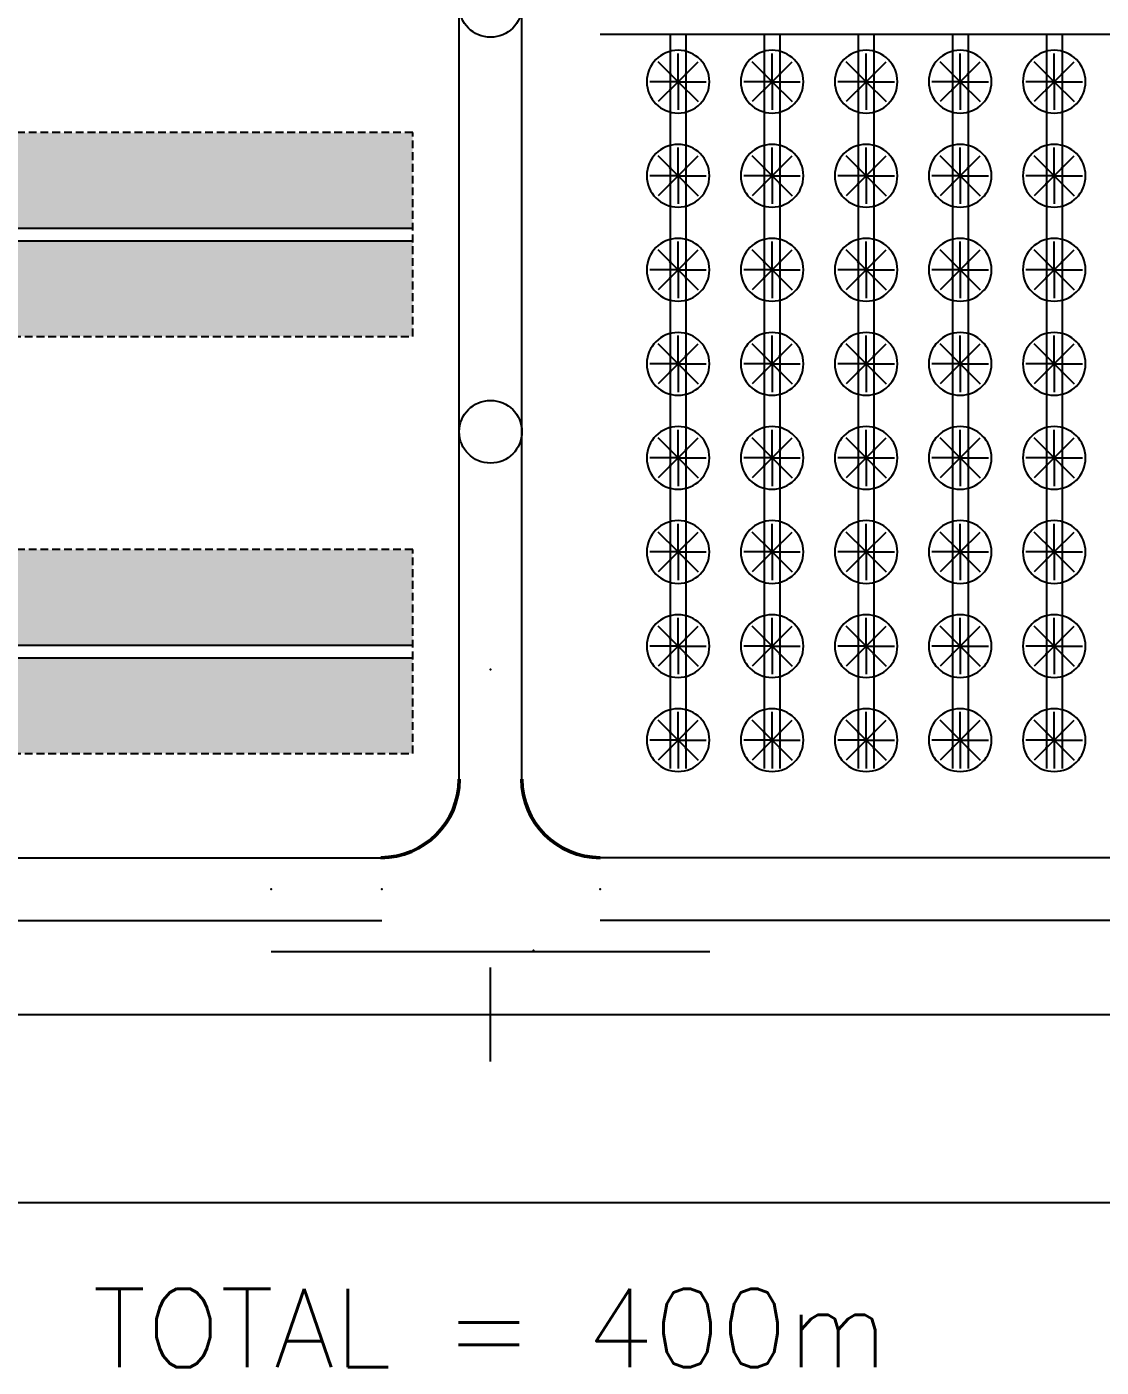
# Model space of a CAD drawing. Header units: metres. Extents: x -1021672 to -1021230, y -2826902 to -2826531.
# Drawn here: x -1021462 to -1021393.5, y -2826901.6 to -2826816.1 of the extents above; entities that cross this region are included whole.
import ezdxf
from ezdxf.enums import TextEntityAlignment as Align

# ---------------------------------------------------------------- set-up
doc = ezdxf.new("R2010")
doc.units = ezdxf.units.M
doc.linetypes.add('DASHED', pattern=[0.75, 0.5, -0.25])
for name, color, linetype in [('C-BRDG-FOUNDATION', 2, 'Continuous'), ('DIMENSIONS', 2, 'Continuous'), ('IRRIG-FITTINGS', 1, 'Continuous'), ('IRRIG-LATERAL', 6, 'Continuous'), ('PUMP-STATION-1', 40, 'Continuous'), ('TREES', 94, 'Continuous'), ('V-CTRL-BMRK', 150, 'Continuous'), ('V-CTRL-NODE-UNKN', 1, 'Continuous'), ('V-NODE-BORE', 1, 'Continuous')]:
    doc.layers.add(name, color=color, linetype=linetype)
doc.styles.get("Standard").update_dxf_attribs({"font": 'simplex.shx'})
pattern_1 = [(0, (1021482.42196, 2826855.96627), (0, 0.1), [0.48, -0.06, 0.12, -0.06, 0.12, -0.06])]

# ---------------------------------------------------------------- blocks, each defined once
blk = doc.blocks.new('*U80')
for p, q in [((0, 2000), (148970, 2000)), ((0, -2000), (148970, -2000))]:
    blk.add_line(p, q)
blk = doc.blocks.new('*U68')
blk.add_line((4000, -14000), (4000, 14000))
at = {"color": 2, "lineweight": 50}
for centre, start, end in [((-7000, 7000), 270, 0), ((-7000, -7000), 0, 90)]:
    blk.add_arc(centre, 5000, start, end, dxfattribs=at)
for p in [(0, 14000), (-14000, 0), (3924, -2743)]:
    blk.add_point(p)
blk = doc.blocks.new('*U75')
for p, q in [((0, 2000), (86000, 2000)), ((0, -2000), (86000, -2000))]:
    blk.add_line(p, q)
blk.add_point((86000, 0))
blk = doc.blocks.new('*U87')
for p, q in [((0, 2000), (86052, 2000)), ((0, -2000), (86052, -2000))]:
    blk.add_line(p, q)
blk.add_point((86052, 0))
blk = doc.blocks.new('MANGO_TREE')
at = {"layer": 'TREES'}
for q in [(0, 1.8), (-1.273, 1.273), (1.273, 1.273), (-1.8, 0), (-1.273, -1.273), (1.8, 0), (0, -1.8), (1.273, -1.273)]:
    blk.add_line((0, 0), q, dxfattribs=at)
blk.add_circle((0, 0), 2, dxfattribs=at)
blk = doc.blocks.new('dripper')
at = {"layer": 'PUMP-STATION-1', "true_color": 0x7aafdf}
h = blk.add_hatch(color=143, dxfattribs=at)
h.dxf.hatch_style = 1
h.paths.add_polyline_path([(-1021243.937, -2826723.087), (-1021243.937, -2826723.101), (-1021243.929, -2826723.109), (-1021243.921, -2826723.102)])
h.paths.add_polyline_path([(-1021243.921, -2826723.102), (-1021243.929, -2826723.109), (-1021243.92, -2826723.117), (-1021243.937, -2826723.133), (-1021243.937, -2826723.147), (-1021243.906, -2826723.117)])
h.paths.add_polyline_path([(-1021243.937, -2826723.133), (-1021243.945, -2826723.125), (-1021243.952, -2826723.132), (-1021243.937, -2826723.147)])
h.paths.add_polyline_path([(-1021243.953, -2826723.117), (-1021243.937, -2826723.101), (-1021243.937, -2826723.087), (-1021243.967, -2826723.117), (-1021243.952, -2826723.132), (-1021243.945, -2826723.125)])
at = {"layer": 'PUMP-STATION-1', "true_color": 0x22346e}
h = blk.add_hatch(color=159, dxfattribs=at)
h.dxf.hatch_style = 1
h.paths.add_polyline_path([(-1021243.937, -2826723.101), (-1021243.953, -2826723.117), (-1021243.945, -2826723.125), (-1021243.937, -2826723.117)])
h.paths.add_polyline_path([(-1021243.937, -2826723.101), (-1021243.937, -2826723.117), (-1021243.929, -2826723.109)])
h.paths.add_polyline_path([(-1021243.92, -2826723.117), (-1021243.929, -2826723.109), (-1021243.937, -2826723.117), (-1021243.937, -2826723.133)])
h.paths.add_polyline_path([(-1021243.937, -2826723.117), (-1021243.945, -2826723.125), (-1021243.937, -2826723.133)])
at = {"layer": 'PUMP-STATION-1', "flags": 128}
for points in [[(-1021243.906, -2826723.117), (-1021243.937, -2826723.087), (-1021243.967, -2826723.117), (-1021243.937, -2826723.147)], [(-1021243.92, -2826723.117), (-1021243.937, -2826723.101), (-1021243.953, -2826723.117), (-1021243.937, -2826723.133)]]:
    blk.add_lwpolyline(points, close=True, dxfattribs=at)
blk = doc.blocks.new('*U3011')
at = {"layer": 'PUMP-STATION-1'}
blk.add_blockref('dripper', (1021243.937, 2826723.117), dxfattribs=at)
blk = doc.blocks.new('*U3012')
at = {"layer": 'PUMP-STATION-1', "color": 0, "linetype": 'ByBlock', "lineweight": -2, "transparency": 16777216}
for p, rotation in [((-1021244.937, -2826723.117), 90.00000000000001), ((-1021244.937, -2826724.117), 180), ((-1021243.937, -2826724.117), 270)]:
    blk.add_blockref('*U3011', p, dxfattribs=dict(at, rotation=rotation))
blk.add_blockref('*U3011', (-1021243.937, -2826723.117), dxfattribs=at)
blk = doc.blocks.new('*U2973')
at = {"layer": 'PUMP-STATION-1'}
blk.add_blockref('dripper', (1021243.937, 2826723.117), dxfattribs=at)
blk = doc.blocks.new('*U2974')
at = {"layer": 'PUMP-STATION-1', "color": 0, "linetype": 'ByBlock', "lineweight": -2, "transparency": 16777216}
for p, rotation in [((-1021244.937, -2826723.117), 90.00000000000001), ((-1021244.937, -2826724.117), 180), ((-1021243.937, -2826724.117), 270)]:
    blk.add_blockref('*U2973', p, dxfattribs=dict(at, rotation=rotation))
blk.add_blockref('*U2973', (-1021243.937, -2826723.117), dxfattribs=at)
blk = doc.blocks.new('*U2975')
at = {"layer": 'PUMP-STATION-1'}
blk.add_blockref('dripper', (1021243.937, 2826723.117), dxfattribs=at)
blk = doc.blocks.new('*U2976')
at = {"layer": 'PUMP-STATION-1', "color": 0, "linetype": 'ByBlock', "lineweight": -2, "transparency": 16777216}
for p, rotation in [((-1021244.937, -2826723.117), 90.00000000000001), ((-1021244.937, -2826724.117), 180), ((-1021243.937, -2826724.117), 270)]:
    blk.add_blockref('*U2975', p, dxfattribs=dict(at, rotation=rotation))
blk.add_blockref('*U2975', (-1021243.937, -2826723.117), dxfattribs=at)
blk = doc.blocks.new('*U2977')
at = {"layer": 'PUMP-STATION-1'}
blk.add_blockref('dripper', (1021243.937, 2826723.117), dxfattribs=at)
blk = doc.blocks.new('*U2978')
at = {"layer": 'PUMP-STATION-1', "color": 0, "linetype": 'ByBlock', "lineweight": -2, "transparency": 16777216}
for p, rotation in [((-1021244.937, -2826723.117), 90.00000000000001), ((-1021244.937, -2826724.117), 180), ((-1021243.937, -2826724.117), 270)]:
    blk.add_blockref('*U2977', p, dxfattribs=dict(at, rotation=rotation))
blk.add_blockref('*U2977', (-1021243.937, -2826723.117), dxfattribs=at)
blk = doc.blocks.new('*U2979')
at = {"layer": 'PUMP-STATION-1'}
blk.add_blockref('dripper', (1021243.937, 2826723.117), dxfattribs=at)
blk = doc.blocks.new('*U2980')
at = {"layer": 'PUMP-STATION-1', "color": 0, "linetype": 'ByBlock', "lineweight": -2, "transparency": 16777216}
for p, rotation in [((-1021244.937, -2826723.117), 90.00000000000001), ((-1021244.937, -2826724.117), 180), ((-1021243.937, -2826724.117), 270)]:
    blk.add_blockref('*U2979', p, dxfattribs=dict(at, rotation=rotation))
blk.add_blockref('*U2979', (-1021243.937, -2826723.117), dxfattribs=at)
blk = doc.blocks.new('*U2981')
at = {"layer": 'PUMP-STATION-1'}
blk.add_blockref('dripper', (1021243.937, 2826723.117), dxfattribs=at)
blk = doc.blocks.new('*U2982')
at = {"layer": 'PUMP-STATION-1', "color": 0, "linetype": 'ByBlock', "lineweight": -2, "transparency": 16777216}
for p, rotation in [((-1021244.937, -2826723.117), 90.00000000000001), ((-1021244.937, -2826724.117), 180), ((-1021243.937, -2826724.117), 270)]:
    blk.add_blockref('*U2981', p, dxfattribs=dict(at, rotation=rotation))
blk.add_blockref('*U2981', (-1021243.937, -2826723.117), dxfattribs=at)
blk = doc.blocks.new('*U2953')
at = {"layer": 'PUMP-STATION-1'}
blk.add_blockref('dripper', (1021243.937, 2826723.117), dxfattribs=at)
blk = doc.blocks.new('*U2954')
at = {"layer": 'PUMP-STATION-1', "color": 0, "linetype": 'ByBlock', "lineweight": -2, "transparency": 16777216}
for p, rotation in [((-1021244.937, -2826723.117), 90.00000000000001), ((-1021244.937, -2826724.117), 180), ((-1021243.937, -2826724.117), 270)]:
    blk.add_blockref('*U2953', p, dxfattribs=dict(at, rotation=rotation))
blk.add_blockref('*U2953', (-1021243.937, -2826723.117), dxfattribs=at)
blk = doc.blocks.new('*U2955')
at = {"layer": 'PUMP-STATION-1'}
blk.add_blockref('dripper', (1021243.937, 2826723.117), dxfattribs=at)
blk = doc.blocks.new('*U2956')
at = {"layer": 'PUMP-STATION-1', "color": 0, "linetype": 'ByBlock', "lineweight": -2, "transparency": 16777216}
for p, rotation in [((-1021244.937, -2826723.117), 90.00000000000001), ((-1021244.937, -2826724.117), 180), ((-1021243.937, -2826724.117), 270)]:
    blk.add_blockref('*U2955', p, dxfattribs=dict(at, rotation=rotation))
blk.add_blockref('*U2955', (-1021243.937, -2826723.117), dxfattribs=at)
blk = doc.blocks.new('*U3019')
at = {"layer": 'PUMP-STATION-1'}
blk.add_blockref('dripper', (1021243.937, 2826723.117), dxfattribs=at)
blk = doc.blocks.new('*U3020')
at = {"layer": 'PUMP-STATION-1', "color": 0, "linetype": 'ByBlock', "lineweight": -2, "transparency": 16777216}
for p, rotation in [((-1021244.937, -2826723.117), 90.00000000000001), ((-1021244.937, -2826724.117), 180), ((-1021243.937, -2826724.117), 270)]:
    blk.add_blockref('*U3019', p, dxfattribs=dict(at, rotation=rotation))
blk.add_blockref('*U3019', (-1021243.937, -2826723.117), dxfattribs=at)
blk = doc.blocks.new('*U3021')
at = {"layer": 'PUMP-STATION-1'}
blk.add_blockref('dripper', (1021243.937, 2826723.117), dxfattribs=at)
blk = doc.blocks.new('*U3022')
at = {"layer": 'PUMP-STATION-1', "color": 0, "linetype": 'ByBlock', "lineweight": -2, "transparency": 16777216}
for p, rotation in [((-1021244.937, -2826723.117), 90.00000000000001), ((-1021244.937, -2826724.117), 180), ((-1021243.937, -2826724.117), 270)]:
    blk.add_blockref('*U3021', p, dxfattribs=dict(at, rotation=rotation))
blk.add_blockref('*U3021', (-1021243.937, -2826723.117), dxfattribs=at)
blk = doc.blocks.new('*U2993')
at = {"layer": 'PUMP-STATION-1'}
blk.add_blockref('dripper', (1021243.937, 2826723.117), dxfattribs=at)
blk = doc.blocks.new('*U2994')
at = {"layer": 'PUMP-STATION-1', "color": 0, "linetype": 'ByBlock', "lineweight": -2, "transparency": 16777216}
for p, rotation in [((-1021244.937, -2826723.117), 90.00000000000001), ((-1021244.937, -2826724.117), 180), ((-1021243.937, -2826724.117), 270)]:
    blk.add_blockref('*U2993', p, dxfattribs=dict(at, rotation=rotation))
blk.add_blockref('*U2993', (-1021243.937, -2826723.117), dxfattribs=at)
blk = doc.blocks.new('*U2995')
at = {"layer": 'PUMP-STATION-1'}
blk.add_blockref('dripper', (1021243.937, 2826723.117), dxfattribs=at)
blk = doc.blocks.new('*U2996')
at = {"layer": 'PUMP-STATION-1', "color": 0, "linetype": 'ByBlock', "lineweight": -2, "transparency": 16777216}
for p, rotation in [((-1021244.937, -2826723.117), 90.00000000000001), ((-1021244.937, -2826724.117), 180), ((-1021243.937, -2826724.117), 270)]:
    blk.add_blockref('*U2995', p, dxfattribs=dict(at, rotation=rotation))
blk.add_blockref('*U2995', (-1021243.937, -2826723.117), dxfattribs=at)
blk = doc.blocks.new('*U2997')
at = {"layer": 'PUMP-STATION-1'}
blk.add_blockref('dripper', (1021243.937, 2826723.117), dxfattribs=at)
blk = doc.blocks.new('*U2998')
at = {"layer": 'PUMP-STATION-1', "color": 0, "linetype": 'ByBlock', "lineweight": -2, "transparency": 16777216}
for p, rotation in [((-1021244.937, -2826723.117), 90.00000000000001), ((-1021244.937, -2826724.117), 180), ((-1021243.937, -2826724.117), 270)]:
    blk.add_blockref('*U2997', p, dxfattribs=dict(at, rotation=rotation))
blk.add_blockref('*U2997', (-1021243.937, -2826723.117), dxfattribs=at)
blk = doc.blocks.new('*U2999')
at = {"layer": 'PUMP-STATION-1'}
blk.add_blockref('dripper', (1021243.937, 2826723.117), dxfattribs=at)
blk = doc.blocks.new('*U3000')
at = {"layer": 'PUMP-STATION-1', "color": 0, "linetype": 'ByBlock', "lineweight": -2, "transparency": 16777216}
for p, rotation in [((-1021244.937, -2826723.117), 90.00000000000001), ((-1021244.937, -2826724.117), 180), ((-1021243.937, -2826724.117), 270)]:
    blk.add_blockref('*U2999', p, dxfattribs=dict(at, rotation=rotation))
blk.add_blockref('*U2999', (-1021243.937, -2826723.117), dxfattribs=at)
blk = doc.blocks.new('*U3001')
at = {"layer": 'PUMP-STATION-1'}
blk.add_blockref('dripper', (1021243.937, 2826723.117), dxfattribs=at)
blk = doc.blocks.new('*U3002')
at = {"layer": 'PUMP-STATION-1', "color": 0, "linetype": 'ByBlock', "lineweight": -2, "transparency": 16777216}
for p, rotation in [((-1021244.937, -2826723.117), 90.00000000000001), ((-1021244.937, -2826724.117), 180), ((-1021243.937, -2826724.117), 270)]:
    blk.add_blockref('*U3001', p, dxfattribs=dict(at, rotation=rotation))
blk.add_blockref('*U3001', (-1021243.937, -2826723.117), dxfattribs=at)
blk = doc.blocks.new('*U3023')
at = {"layer": 'PUMP-STATION-1'}
blk.add_blockref('dripper', (1021243.937, 2826723.117), dxfattribs=at)
blk = doc.blocks.new('*U3024')
at = {"layer": 'PUMP-STATION-1', "color": 0, "linetype": 'ByBlock', "lineweight": -2, "transparency": 16777216}
for p, rotation in [((-1021244.937, -2826723.117), 90.00000000000001), ((-1021244.937, -2826724.117), 180), ((-1021243.937, -2826724.117), 270)]:
    blk.add_blockref('*U3023', p, dxfattribs=dict(at, rotation=rotation))
blk.add_blockref('*U3023', (-1021243.937, -2826723.117), dxfattribs=at)
blk = doc.blocks.new('*U3087')
at = {"layer": 'PUMP-STATION-1'}
blk.add_blockref('dripper', (1021243.937, 2826723.117), dxfattribs=at)
blk = doc.blocks.new('*U3088')
at = {"layer": 'PUMP-STATION-1', "color": 0, "linetype": 'ByBlock', "lineweight": -2, "transparency": 16777216}
for p, rotation in [((-1021244.937, -2826723.117), 90.00000000000001), ((-1021244.937, -2826724.117), 180), ((-1021243.937, -2826724.117), 270)]:
    blk.add_blockref('*U3087', p, dxfattribs=dict(at, rotation=rotation))
blk.add_blockref('*U3087', (-1021243.937, -2826723.117), dxfattribs=at)
blk = doc.blocks.new('*U3089')
at = {"layer": 'PUMP-STATION-1'}
blk.add_blockref('dripper', (1021243.937, 2826723.117), dxfattribs=at)
blk = doc.blocks.new('*U3090')
at = {"layer": 'PUMP-STATION-1', "color": 0, "linetype": 'ByBlock', "lineweight": -2, "transparency": 16777216}
for p, rotation in [((-1021244.937, -2826723.117), 90.00000000000001), ((-1021244.937, -2826724.117), 180), ((-1021243.937, -2826724.117), 270)]:
    blk.add_blockref('*U3089', p, dxfattribs=dict(at, rotation=rotation))
blk.add_blockref('*U3089', (-1021243.937, -2826723.117), dxfattribs=at)
blk = doc.blocks.new('*U3091')
at = {"layer": 'PUMP-STATION-1'}
blk.add_blockref('dripper', (1021243.937, 2826723.117), dxfattribs=at)
blk = doc.blocks.new('*U3092')
at = {"layer": 'PUMP-STATION-1', "color": 0, "linetype": 'ByBlock', "lineweight": -2, "transparency": 16777216}
for p, rotation in [((-1021244.937, -2826723.117), 90.00000000000001), ((-1021244.937, -2826724.117), 180), ((-1021243.937, -2826724.117), 270)]:
    blk.add_blockref('*U3091', p, dxfattribs=dict(at, rotation=rotation))
blk.add_blockref('*U3091', (-1021243.937, -2826723.117), dxfattribs=at)
blk = doc.blocks.new('*U3053')
at = {"layer": 'PUMP-STATION-1'}
blk.add_blockref('dripper', (1021243.937, 2826723.117), dxfattribs=at)
blk = doc.blocks.new('*U3054')
at = {"layer": 'PUMP-STATION-1', "color": 0, "linetype": 'ByBlock', "lineweight": -2, "transparency": 16777216}
for p, rotation in [((-1021244.937, -2826723.117), 90.00000000000001), ((-1021244.937, -2826724.117), 180), ((-1021243.937, -2826724.117), 270)]:
    blk.add_blockref('*U3053', p, dxfattribs=dict(at, rotation=rotation))
blk.add_blockref('*U3053', (-1021243.937, -2826723.117), dxfattribs=at)
blk = doc.blocks.new('*U3055')
at = {"layer": 'PUMP-STATION-1'}
blk.add_blockref('dripper', (1021243.937, 2826723.117), dxfattribs=at)
blk = doc.blocks.new('*U3056')
at = {"layer": 'PUMP-STATION-1', "color": 0, "linetype": 'ByBlock', "lineweight": -2, "transparency": 16777216}
for p, rotation in [((-1021244.937, -2826723.117), 90.00000000000001), ((-1021244.937, -2826724.117), 180), ((-1021243.937, -2826724.117), 270)]:
    blk.add_blockref('*U3055', p, dxfattribs=dict(at, rotation=rotation))
blk.add_blockref('*U3055', (-1021243.937, -2826723.117), dxfattribs=at)
blk = doc.blocks.new('*U3057')
at = {"layer": 'PUMP-STATION-1'}
blk.add_blockref('dripper', (1021243.937, 2826723.117), dxfattribs=at)
blk = doc.blocks.new('*U3058')
at = {"layer": 'PUMP-STATION-1', "color": 0, "linetype": 'ByBlock', "lineweight": -2, "transparency": 16777216}
for p, rotation in [((-1021244.937, -2826723.117), 90.00000000000001), ((-1021244.937, -2826724.117), 180), ((-1021243.937, -2826724.117), 270)]:
    blk.add_blockref('*U3057', p, dxfattribs=dict(at, rotation=rotation))
blk.add_blockref('*U3057', (-1021243.937, -2826723.117), dxfattribs=at)
blk = doc.blocks.new('*U3059')
at = {"layer": 'PUMP-STATION-1'}
blk.add_blockref('dripper', (1021243.937, 2826723.117), dxfattribs=at)
blk = doc.blocks.new('*U3060')
at = {"layer": 'PUMP-STATION-1', "color": 0, "linetype": 'ByBlock', "lineweight": -2, "transparency": 16777216}
for p, rotation in [((-1021244.937, -2826723.117), 90.00000000000001), ((-1021244.937, -2826724.117), 180), ((-1021243.937, -2826724.117), 270)]:
    blk.add_blockref('*U3059', p, dxfattribs=dict(at, rotation=rotation))
blk.add_blockref('*U3059', (-1021243.937, -2826723.117), dxfattribs=at)
blk = doc.blocks.new('*U3061')
at = {"layer": 'PUMP-STATION-1'}
blk.add_blockref('dripper', (1021243.937, 2826723.117), dxfattribs=at)
blk = doc.blocks.new('*U3062')
at = {"layer": 'PUMP-STATION-1', "color": 0, "linetype": 'ByBlock', "lineweight": -2, "transparency": 16777216}
for p, rotation in [((-1021244.937, -2826723.117), 90.00000000000001), ((-1021244.937, -2826724.117), 180), ((-1021243.937, -2826724.117), 270)]:
    blk.add_blockref('*U3061', p, dxfattribs=dict(at, rotation=rotation))
blk.add_blockref('*U3061', (-1021243.937, -2826723.117), dxfattribs=at)
blk = doc.blocks.new('*U3145')
at = {"layer": 'PUMP-STATION-1'}
blk.add_blockref('dripper', (1021243.937, 2826723.117), dxfattribs=at)
blk = doc.blocks.new('*U3146')
at = {"layer": 'PUMP-STATION-1', "color": 0, "linetype": 'ByBlock', "lineweight": -2, "transparency": 16777216}
for p, rotation in [((-1021244.937, -2826723.117), 90.00000000000001), ((-1021244.937, -2826724.117), 180), ((-1021243.937, -2826724.117), 270)]:
    blk.add_blockref('*U3145', p, dxfattribs=dict(at, rotation=rotation))
blk.add_blockref('*U3145', (-1021243.937, -2826723.117), dxfattribs=at)
blk = doc.blocks.new('*U3147')
at = {"layer": 'PUMP-STATION-1'}
blk.add_blockref('dripper', (1021243.937, 2826723.117), dxfattribs=at)
blk = doc.blocks.new('*U3148')
at = {"layer": 'PUMP-STATION-1', "color": 0, "linetype": 'ByBlock', "lineweight": -2, "transparency": 16777216}
for p, rotation in [((-1021244.937, -2826723.117), 90.00000000000001), ((-1021244.937, -2826724.117), 180), ((-1021243.937, -2826724.117), 270)]:
    blk.add_blockref('*U3147', p, dxfattribs=dict(at, rotation=rotation))
blk.add_blockref('*U3147', (-1021243.937, -2826723.117), dxfattribs=at)
blk = doc.blocks.new('*U3149')
at = {"layer": 'PUMP-STATION-1'}
blk.add_blockref('dripper', (1021243.937, 2826723.117), dxfattribs=at)
blk = doc.blocks.new('*U3150')
at = {"layer": 'PUMP-STATION-1', "color": 0, "linetype": 'ByBlock', "lineweight": -2, "transparency": 16777216}
for p, rotation in [((-1021244.937, -2826723.117), 90.00000000000001), ((-1021244.937, -2826724.117), 180), ((-1021243.937, -2826724.117), 270)]:
    blk.add_blockref('*U3149', p, dxfattribs=dict(at, rotation=rotation))
blk.add_blockref('*U3149', (-1021243.937, -2826723.117), dxfattribs=at)
blk = doc.blocks.new('*U3151')
at = {"layer": 'PUMP-STATION-1'}
blk.add_blockref('dripper', (1021243.937, 2826723.117), dxfattribs=at)
blk = doc.blocks.new('*U3152')
at = {"layer": 'PUMP-STATION-1', "color": 0, "linetype": 'ByBlock', "lineweight": -2, "transparency": 16777216}
for p, rotation in [((-1021244.937, -2826723.117), 90.00000000000001), ((-1021244.937, -2826724.117), 180), ((-1021243.937, -2826724.117), 270)]:
    blk.add_blockref('*U3151', p, dxfattribs=dict(at, rotation=rotation))
blk.add_blockref('*U3151', (-1021243.937, -2826723.117), dxfattribs=at)
blk = doc.blocks.new('*U3093')
at = {"layer": 'PUMP-STATION-1'}
blk.add_blockref('dripper', (1021243.937, 2826723.117), dxfattribs=at)
blk = doc.blocks.new('*U3094')
at = {"layer": 'PUMP-STATION-1', "color": 0, "linetype": 'ByBlock', "lineweight": -2, "transparency": 16777216}
for p, rotation in [((-1021244.937, -2826723.117), 90.00000000000001), ((-1021244.937, -2826724.117), 180), ((-1021243.937, -2826724.117), 270)]:
    blk.add_blockref('*U3093', p, dxfattribs=dict(at, rotation=rotation))
blk.add_blockref('*U3093', (-1021243.937, -2826723.117), dxfattribs=at)
blk = doc.blocks.new('*U3095')
at = {"layer": 'PUMP-STATION-1'}
blk.add_blockref('dripper', (1021243.937, 2826723.117), dxfattribs=at)
blk = doc.blocks.new('*U3096')
at = {"layer": 'PUMP-STATION-1', "color": 0, "linetype": 'ByBlock', "lineweight": -2, "transparency": 16777216}
for p, rotation in [((-1021244.937, -2826723.117), 90.00000000000001), ((-1021244.937, -2826724.117), 180), ((-1021243.937, -2826724.117), 270)]:
    blk.add_blockref('*U3095', p, dxfattribs=dict(at, rotation=rotation))
blk.add_blockref('*U3095', (-1021243.937, -2826723.117), dxfattribs=at)
blk = doc.blocks.new('*U3097')
at = {"layer": 'PUMP-STATION-1'}
blk.add_blockref('dripper', (1021243.937, 2826723.117), dxfattribs=at)
blk = doc.blocks.new('*U3098')
at = {"layer": 'PUMP-STATION-1', "color": 0, "linetype": 'ByBlock', "lineweight": -2, "transparency": 16777216}
for p, rotation in [((-1021244.937, -2826723.117), 90.00000000000001), ((-1021244.937, -2826724.117), 180), ((-1021243.937, -2826724.117), 270)]:
    blk.add_blockref('*U3097', p, dxfattribs=dict(at, rotation=rotation))
blk.add_blockref('*U3097', (-1021243.937, -2826723.117), dxfattribs=at)
blk = doc.blocks.new('*U3099')
at = {"layer": 'PUMP-STATION-1'}
blk.add_blockref('dripper', (1021243.937, 2826723.117), dxfattribs=at)
blk = doc.blocks.new('*U3100')
at = {"layer": 'PUMP-STATION-1', "color": 0, "linetype": 'ByBlock', "lineweight": -2, "transparency": 16777216}
for p, rotation in [((-1021244.937, -2826723.117), 90.00000000000001), ((-1021244.937, -2826724.117), 180), ((-1021243.937, -2826724.117), 270)]:
    blk.add_blockref('*U3099', p, dxfattribs=dict(at, rotation=rotation))
blk.add_blockref('*U3099', (-1021243.937, -2826723.117), dxfattribs=at)
blk = doc.blocks.new('*U3173')
at = {"layer": 'PUMP-STATION-1'}
blk.add_blockref('dripper', (1021243.937, 2826723.117), dxfattribs=at)
blk = doc.blocks.new('*U3174')
at = {"layer": 'PUMP-STATION-1', "color": 0, "linetype": 'ByBlock', "lineweight": -2, "transparency": 16777216}
for p, rotation in [((-1021244.937, -2826723.117), 90.00000000000001), ((-1021244.937, -2826724.117), 180), ((-1021243.937, -2826724.117), 270)]:
    blk.add_blockref('*U3173', p, dxfattribs=dict(at, rotation=rotation))
blk.add_blockref('*U3173', (-1021243.937, -2826723.117), dxfattribs=at)
blk = doc.blocks.new('*U3175')
at = {"layer": 'PUMP-STATION-1'}
blk.add_blockref('dripper', (1021243.937, 2826723.117), dxfattribs=at)
blk = doc.blocks.new('*U3176')
at = {"layer": 'PUMP-STATION-1', "color": 0, "linetype": 'ByBlock', "lineweight": -2, "transparency": 16777216}
for p, rotation in [((-1021244.937, -2826723.117), 90.00000000000001), ((-1021244.937, -2826724.117), 180), ((-1021243.937, -2826724.117), 270)]:
    blk.add_blockref('*U3175', p, dxfattribs=dict(at, rotation=rotation))
blk.add_blockref('*U3175', (-1021243.937, -2826723.117), dxfattribs=at)
blk = doc.blocks.new('*U3177')
at = {"layer": 'PUMP-STATION-1'}
blk.add_blockref('dripper', (1021243.937, 2826723.117), dxfattribs=at)
blk = doc.blocks.new('*U3178')
at = {"layer": 'PUMP-STATION-1', "color": 0, "linetype": 'ByBlock', "lineweight": -2, "transparency": 16777216}
for p, rotation in [((-1021244.937, -2826723.117), 90.00000000000001), ((-1021244.937, -2826724.117), 180), ((-1021243.937, -2826724.117), 270)]:
    blk.add_blockref('*U3177', p, dxfattribs=dict(at, rotation=rotation))
blk.add_blockref('*U3177', (-1021243.937, -2826723.117), dxfattribs=at)
blk = doc.blocks.new('*U3179')
at = {"layer": 'PUMP-STATION-1'}
blk.add_blockref('dripper', (1021243.937, 2826723.117), dxfattribs=at)
blk = doc.blocks.new('*U3180')
at = {"layer": 'PUMP-STATION-1', "color": 0, "linetype": 'ByBlock', "lineweight": -2, "transparency": 16777216}
for p, rotation in [((-1021244.937, -2826723.117), 90.00000000000001), ((-1021244.937, -2826724.117), 180), ((-1021243.937, -2826724.117), 270)]:
    blk.add_blockref('*U3179', p, dxfattribs=dict(at, rotation=rotation))
blk.add_blockref('*U3179', (-1021243.937, -2826723.117), dxfattribs=at)
blk = doc.blocks.new('*U3181')
at = {"layer": 'PUMP-STATION-1'}
blk.add_blockref('dripper', (1021243.937, 2826723.117), dxfattribs=at)
blk = doc.blocks.new('*U3182')
at = {"layer": 'PUMP-STATION-1', "color": 0, "linetype": 'ByBlock', "lineweight": -2, "transparency": 16777216}
for p, rotation in [((-1021244.937, -2826723.117), 90.00000000000001), ((-1021244.937, -2826724.117), 180), ((-1021243.937, -2826724.117), 270)]:
    blk.add_blockref('*U3181', p, dxfattribs=dict(at, rotation=rotation))
blk.add_blockref('*U3181', (-1021243.937, -2826723.117), dxfattribs=at)
blk = doc.blocks.new('*U2933')
at = {"layer": 'PUMP-STATION-1'}
blk.add_blockref('dripper', (1021243.937, 2826723.117), dxfattribs=at)
blk = doc.blocks.new('*U2934')
at = {"layer": 'PUMP-STATION-1', "color": 0, "linetype": 'ByBlock', "lineweight": -2, "transparency": 16777216}
for p, rotation in [((-1021244.937, -2826723.117), 90.00000000000001), ((-1021244.937, -2826724.117), 180), ((-1021243.937, -2826724.117), 270)]:
    blk.add_blockref('*U2933', p, dxfattribs=dict(at, rotation=rotation))
blk.add_blockref('*U2933', (-1021243.937, -2826723.117), dxfattribs=at)
blk = doc.blocks.new('*U2935')
at = {"layer": 'PUMP-STATION-1'}
blk.add_blockref('dripper', (1021243.937, 2826723.117), dxfattribs=at)
blk = doc.blocks.new('*U2936')
at = {"layer": 'PUMP-STATION-1', "color": 0, "linetype": 'ByBlock', "lineweight": -2, "transparency": 16777216}
for p, rotation in [((-1021244.937, -2826723.117), 90.00000000000001), ((-1021244.937, -2826724.117), 180), ((-1021243.937, -2826724.117), 270)]:
    blk.add_blockref('*U2935', p, dxfattribs=dict(at, rotation=rotation))
blk.add_blockref('*U2935', (-1021243.937, -2826723.117), dxfattribs=at)
blk = doc.blocks.new('*U2937')
at = {"layer": 'PUMP-STATION-1'}
blk.add_blockref('dripper', (1021243.937, 2826723.117), dxfattribs=at)
blk = doc.blocks.new('*U2938')
at = {"layer": 'PUMP-STATION-1', "color": 0, "linetype": 'ByBlock', "lineweight": -2, "transparency": 16777216}
for p, rotation in [((-1021244.937, -2826723.117), 90.00000000000001), ((-1021244.937, -2826724.117), 180), ((-1021243.937, -2826724.117), 270)]:
    blk.add_blockref('*U2937', p, dxfattribs=dict(at, rotation=rotation))
blk.add_blockref('*U2937', (-1021243.937, -2826723.117), dxfattribs=at)
blk = doc.blocks.new('B2')
at = {"layer": 'IRRIG-LATERAL'}
blk.add_line((-1021329.419, -2826816.617), (-1021425.437, -2826816.617), dxfattribs=at)
at = {"layer": 'V-CTRL-BMRK'}
for p, q in [((-1021420.969, -2826816.617), (-1021420.969, -2826863.417)), ((-1021419.969, -2826816.617), (-1021419.969, -2826863.417)), ((-1021414.969, -2826816.617), (-1021414.969, -2826863.417)), ((-1021413.969, -2826816.617), (-1021413.969, -2826863.417)), ((-1021408.969, -2826816.617), (-1021408.969, -2826863.417)), ((-1021407.969, -2826816.617), (-1021407.969, -2826863.417)), ((-1021402.969, -2826816.617), (-1021402.969, -2826863.417)), ((-1021401.969, -2826816.617), (-1021401.969, -2826863.417)), ((-1021396.969, -2826816.617), (-1021396.969, -2826863.417)), ((-1021395.969, -2826816.617), (-1021395.969, -2826863.417))]:
    blk.add_line(p, q, dxfattribs=at)
at = {"xscale": -1}
for p in [(-1021420.469, -2826819.617), (-1021414.469, -2826819.617), (-1021408.469, -2826819.617), (-1021402.469, -2826819.617), (-1021396.469, -2826819.617), (-1021420.469, -2826825.617), (-1021414.469, -2826825.617), (-1021408.469, -2826825.617), (-1021402.469, -2826825.617), (-1021396.469, -2826825.617), (-1021420.469, -2826831.617), (-1021414.469, -2826831.617), (-1021408.469, -2826831.617), (-1021402.469, -2826831.617), (-1021396.469, -2826831.617), (-1021420.469, -2826837.617), (-1021414.469, -2826837.617), (-1021408.469, -2826837.617), (-1021402.469, -2826837.617), (-1021396.469, -2826837.617), (-1021420.469, -2826843.617), (-1021414.469, -2826843.617), (-1021408.469, -2826843.617), (-1021402.469, -2826843.617), (-1021396.469, -2826843.617), (-1021420.469, -2826849.617), (-1021414.469, -2826849.617), (-1021408.469, -2826849.617), (-1021402.469, -2826849.617), (-1021396.469, -2826849.617), (-1021420.469, -2826855.617), (-1021414.469, -2826855.617), (-1021408.469, -2826855.617), (-1021402.469, -2826855.617), (-1021396.469, -2826855.617), (-1021420.469, -2826861.617), (-1021414.469, -2826861.617), (-1021408.469, -2826861.617), (-1021402.469, -2826861.617), (-1021396.469, -2826861.617)]:
    blk.add_blockref('MANGO_TREE', p, dxfattribs=at)
at = {"layer": 'PUMP-STATION-1', "xscale": -1}
for name, p in [('*U3012', (-2042664.906, -96)), ('*U3020', (-2042658.906, -96)), ('*U3088', (-2042652.906, -96)), ('*U3146', (-2042646.906, -96)), ('*U3174', (-2042640.906, -96)), ('*U2974', (-2042664.906, -102)), ('*U3022', (-2042658.906, -102)), ('*U3090', (-2042652.906, -102)), ('*U3148', (-2042646.906, -102)), ('*U3176', (-2042640.906, -102)), ('*U2976', (-2042664.906, -108)), ('*U2994', (-2042658.906, -108)), ('*U3092', (-2042652.906, -108)), ('*U3150', (-2042646.906, -108)), ('*U3178', (-2042640.906, -108)), ('*U2978', (-2042664.906, -114)), ('*U2996', (-2042658.906, -114)), ('*U3054', (-2042652.906, -114)), ('*U3152', (-2042646.906, -114)), ('*U3180', (-2042640.906, -114)), ('*U2980', (-2042664.906, -120)), ('*U2998', (-2042658.906, -120)), ('*U3056', (-2042652.906, -120)), ('*U3094', (-2042646.906, -120)), ('*U3182', (-2042640.906, -120)), ('*U2982', (-2042664.906, -126)), ('*U3000', (-2042658.906, -126)), ('*U3058', (-2042652.906, -126)), ('*U3096', (-2042646.906, -126)), ('*U2934', (-2042640.906, -126)), ('*U2954', (-2042664.906, -132)), ('*U3002', (-2042658.906, -132)), ('*U3060', (-2042652.906, -132)), ('*U3098', (-2042646.906, -132)), ('*U2936', (-2042640.906, -132)), ('*U2956', (-2042664.906, -138)), ('*U3024', (-2042658.906, -138)), ('*U3062', (-2042652.906, -138)), ('*U3100', (-2042646.906, -138)), ('*U2938', (-2042640.906, -138))]:
    blk.add_blockref(name, p, dxfattribs=at)
blk = doc.blocks.new('*U3274')
at = {"layer": 'V-CTRL-NODE-UNKN', "linetype": 'DASHED', "true_color": 0x939598}
h = blk.add_hatch(dxfattribs=at)
h.set_pattern_fill('ACAD_ISO09W100', color=252, scale=0.02)
h.set_pattern_definition(pattern_1)
h.paths.add_polyline_path([(-45.016, 6.5), (-45.016, 0.4), (-3.016, 0.4), (-3.016, 6.5)])
h = blk.add_hatch(dxfattribs=at)
h.set_pattern_fill('ACAD_ISO09W100', color=252, scale=0.02)
h.set_pattern_definition(pattern_1)
h.paths.add_polyline_path([(3.016, 6.5), (3.016, 0.4), (45.016, 0.4), (45.016, 6.5)])
h = blk.add_hatch(dxfattribs=at)
h.set_pattern_fill('ACAD_ISO09W100', color=252, scale=0.02)
h.set_pattern_definition(pattern_1)
h.paths.add_polyline_path([(-45.016, -0.4), (-45.016, -6.5), (-3.016, -6.5), (-3.016, -0.4)])
h = blk.add_hatch(dxfattribs=at)
h.set_pattern_fill('ACAD_ISO09W100', color=252, scale=0.02)
h.set_pattern_definition(pattern_1)
h.paths.add_polyline_path([(3.016, -0.4), (3.016, -6.5), (45.016, -6.5), (45.016, -0.4)])
at = {"layer": 'V-CTRL-NODE-UNKN', "linetype": 'DASHED'}
for points in [[(-45.016, 6.5), (-3.016, 6.5), (-3.016, -6.5), (-45.016, -6.5)], [(45.016, 6.5), (3.016, 6.5), (3.016, -6.5), (45.016, -6.5)]]:
    blk.add_lwpolyline(points, close=True, dxfattribs=at)
at = {"layer": 'V-NODE-BORE', "color": 21, "linetype": 'Continuous', "true_color": 0xffa8a8}
for p, q in [((-3.016, 0.4), (-45.016, 0.4)), ((3.016, 0.4), (45.016, 0.4)), ((-3.016, -0.4), (-45.016, -0.4)), ((3.016, -0.4), (45.016, -0.4))]:
    blk.add_line(p, q, dxfattribs=at)
blk = doc.blocks.new('*U3275')
at = {"layer": 'V-CTRL-NODE-UNKN', "color": 0, "linetype": 'ByBlock', "lineweight": -2, "transparency": 16777216}
for p in [(0, 26.6), (0, 0)]:
    blk.add_blockref('*U3274', p, dxfattribs=at)

msp = doc.modelspace()

# ---------------------------------------------------------------- linework, layer by layer
at = {"layer": 'DIMENSIONS'}
for p, q in [((-1021432.437, -2826882.116), (-1021432.437, -2826876.116)), ((-1021432.437, -2826882.116), (-1021432.437, -2826876.116)), ((-1021532.437, -2826879.116), (-1021432.437, -2826879.116)), ((-1021432.437, -2826879.116), (-1021332.437, -2826879.116)), ((-1021632.437, -2826891.116), (-1021232.437, -2826891.116))]:
    msp.add_line(p, q, dxfattribs=at)
at = {"layer": 'IRRIG-FITTINGS'}
for centre in [(-1021432.437, -2826814.783), (-1021432.437, -2826841.949)]:
    msp.add_circle(centre, 2, dxfattribs=at)

# ---------------------------------------------------------------- block references
at = {"xscale": -0.001, "yscale": 0.001, "zscale": 0.001, "rotation": 90.01672261584983}
msp.add_blockref('*U68', (-1021432.437, -2826871.117), dxfattribs=at)
at = {"layer": 'C-BRDG-FOUNDATION', "color": 2, "lineweight": 50, "yscale": 0.001, "zscale": 0.001}
for name, p, xscale, rotation in [('*U80', (-1021432.438, -2826864.085), 0.001, 90.00000000000001), ('*U87', (-1021525.433, -2826871.116), -0.001, 180), ('*U75', (-1021339.437, -2826871.115), 0.001, 180)]:
    msp.add_blockref(name, p, dxfattribs=dict(at, xscale=xscale, rotation=rotation))
at = {"layer": 'PUMP-STATION-1'}
msp.add_blockref('B2', (0, 0), dxfattribs=at)
at = {"layer": 'V-CTRL-NODE-UNKN', "linetype": 'DASHED'}
msp.add_blockref('*U3275', (-1021482.422, -2826855.966), dxfattribs=at)

# ---------------------------------------------------------------- texts
at = {"layer": 'DIMENSIONS'}
msp.add_text('TOTAL = 400m', height=5, dxfattribs=at).set_placement((-1021432.437, -2826899.116), align=Align.MIDDLE_CENTER)

doc.saveas('drawing.dxf')
